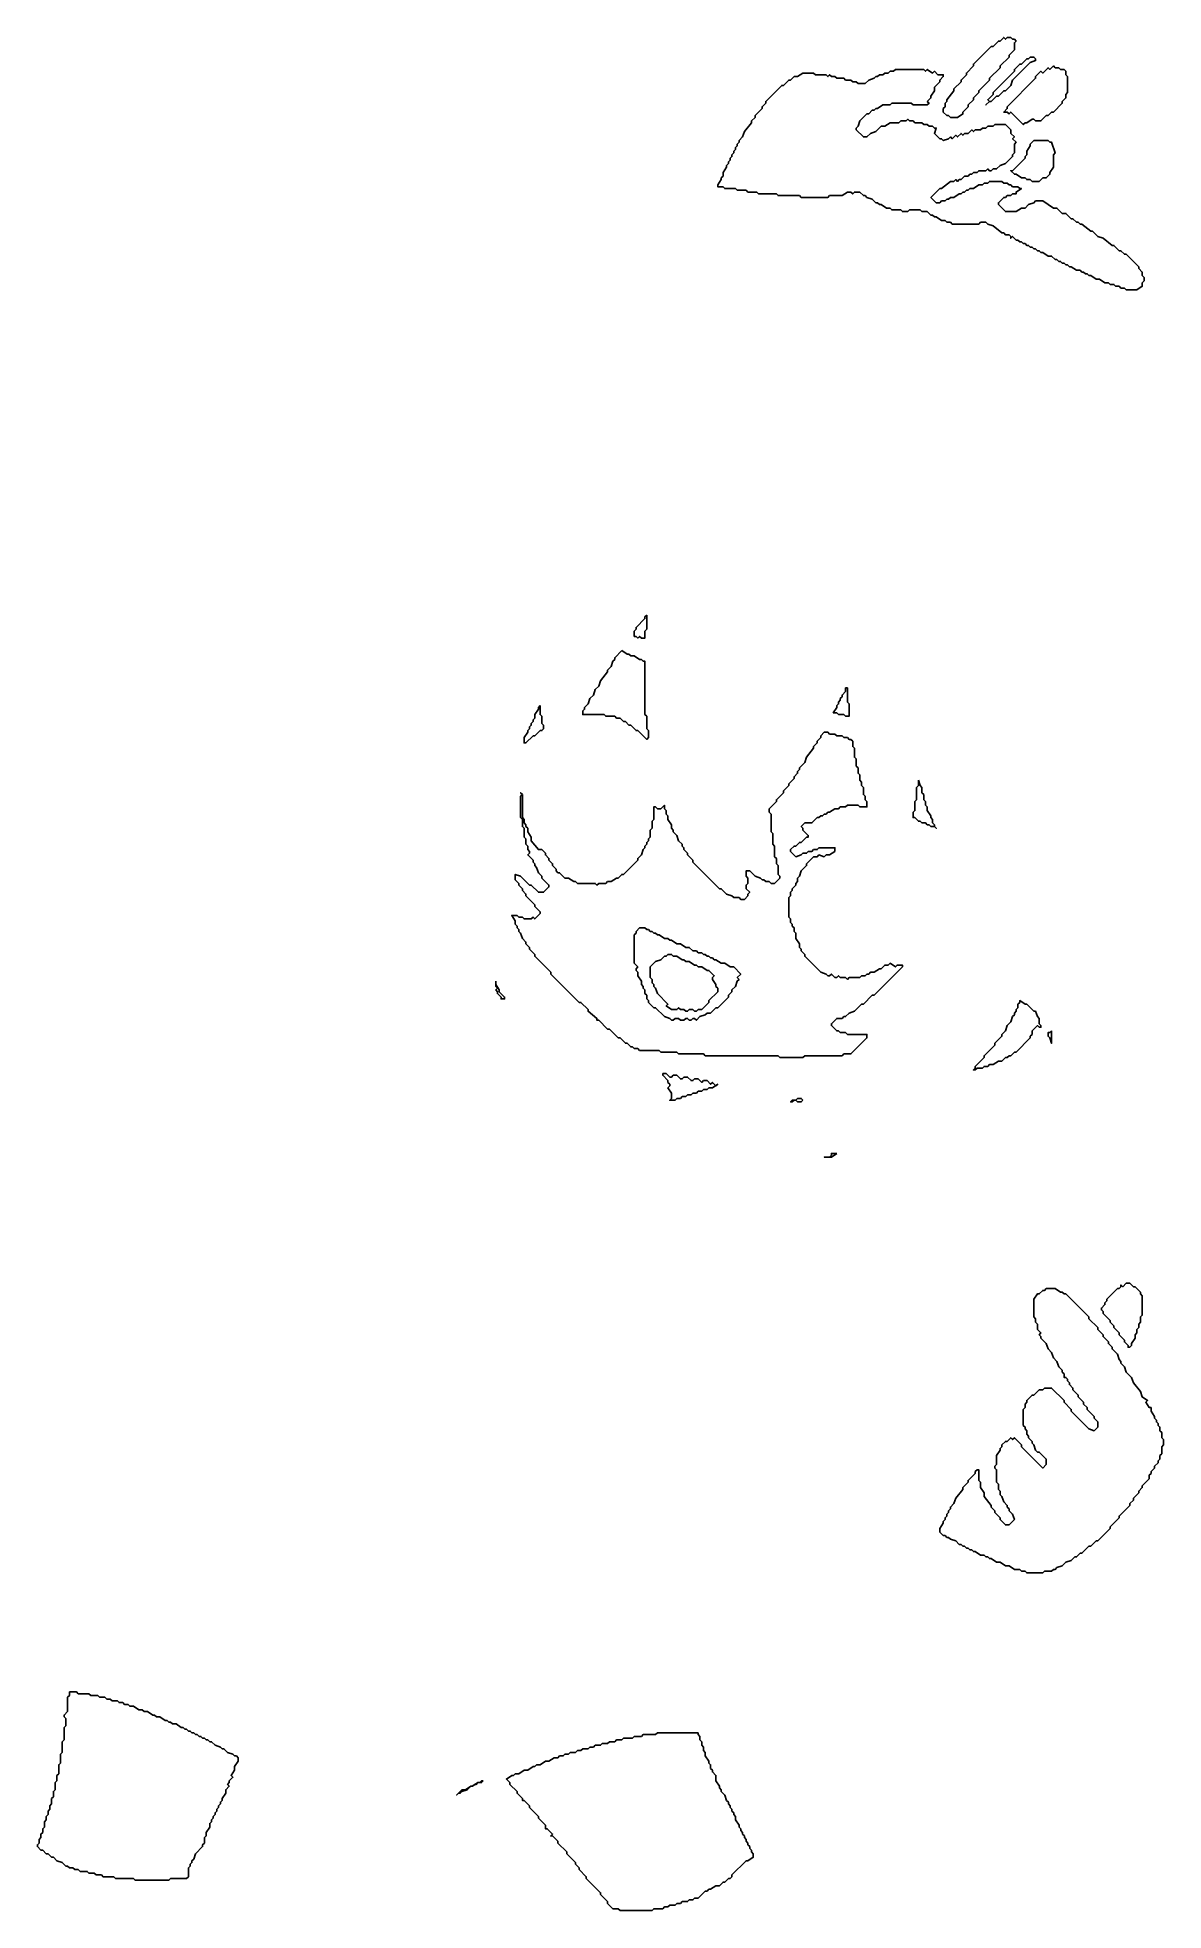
# Model space of a CAD drawing. Header units: millimetres. Extents: x 8.1 to 46.5, y 17.9 to 81.8.
import ezdxf

# ---------------------------------------------------------------- set-up
doc = ezdxf.new("R2010")
doc.units = ezdxf.units.MM
doc.layers.add('FILL_SKIN', color=7, linetype='Continuous')

msp = doc.modelspace()

# ---------------------------------------------------------------- linework, layer by layer
at = {"layer": 'FILL_SKIN'}
for points in [[(41.389, 81.697), (41.328, 81.697), (41.268, 81.758), (41.147, 81.758), (41.086, 81.697), (41.025, 81.758), (40.904, 81.636), (40.844, 81.636), (40.662, 81.455), (40.601, 81.455), (39.995, 80.848), (39.995, 80.788), (39.753, 80.545), (39.753, 80.485), (39.571, 80.303), (39.571, 80.242), (39.329, 80), (39.329, 79.939), (39.086, 79.636), (39.086, 79.576), (39.026, 79.515), (39.026, 79.394), (38.965, 79.333), (38.965, 79.212), (39.086, 79.091), (39.147, 79.091), (39.207, 79.03), (39.45, 79.03), (39.632, 79.152), (39.632, 79.212), (39.813, 79.394), (39.813, 79.455), (39.995, 79.636), (39.995, 79.697), (40.177, 79.879), (40.177, 79.939), (40.541, 80.303), (40.541, 80.364), (40.904, 80.727), (40.904, 80.788), (41.207, 81.091), (41.207, 81.152), (41.389, 81.333), (41.389, 81.576), (41.45, 81.636)], [(31.269, 76.727), (31.269, 76.667), (31.451, 76.667), (31.511, 76.606), (31.875, 76.606), (31.936, 76.545), (32.239, 76.545), (32.299, 76.485), (32.602, 76.485), (32.663, 76.424), (33.269, 76.424), (33.329, 76.364), (34.057, 76.364), (34.117, 76.303), (35.026, 76.303), (35.087, 76.364), (35.511, 76.364), (35.693, 76.485), (35.814, 76.485), (35.875, 76.424), (35.935, 76.485), (36.117, 76.485), (36.238, 76.364), (36.299, 76.364), (36.359, 76.303), (36.541, 76.242), (36.662, 76.121), (36.723, 76.121), (36.784, 76.061), (36.844, 76.061), (37.026, 75.939), (37.147, 75.939), (37.208, 75.879), (37.511, 75.879), (37.571, 75.818), (37.753, 75.818), (37.814, 75.879), (38.177, 75.879), (38.238, 75.818), (38.42, 75.818), (38.541, 75.697), (38.601, 75.697), (38.662, 75.636), (38.723, 75.636), (38.904, 75.515), (39.026, 75.515), (39.086, 75.455), (39.207, 75.455), (39.268, 75.394), (40.177, 75.394), (40.238, 75.455), (40.419, 75.455), (40.48, 75.394), (40.662, 75.333), (40.965, 75.091), (41.025, 75.091), (41.086, 75.03), (41.207, 75.03), (41.268, 74.97), (41.268, 74.909), (41.328, 74.97), (41.45, 74.848), (41.51, 74.848), (41.571, 74.788), (41.631, 74.788), (41.692, 74.727), (41.753, 74.727), (41.813, 74.667), (41.874, 74.667), (41.934, 74.606), (41.995, 74.606), (42.056, 74.545), (42.116, 74.545), (42.177, 74.485), (42.237, 74.485), (42.298, 74.424), (42.359, 74.424), (42.54, 74.303), (42.662, 74.303), (42.783, 74.182), (42.843, 74.182), (42.904, 74.121), (42.965, 74.121), (43.025, 74.061), (43.086, 74.061), (43.146, 74), (43.207, 74), (43.268, 73.939), (43.328, 73.939), (43.51, 73.818), (43.631, 73.818), (43.692, 73.758), (43.752, 73.758), (43.813, 73.697), (43.874, 73.697), (43.934, 73.636), (43.995, 73.636), (44.177, 73.515), (44.298, 73.515), (44.48, 73.394), (44.601, 73.394), (44.661, 73.333), (44.783, 73.333), (44.843, 73.273), (44.964, 73.273), (45.025, 73.212), (45.146, 73.212), (45.207, 73.152), (45.57, 73.152), (45.752, 73.273), (45.752, 73.394), (45.813, 73.455), (45.813, 73.576), (45.752, 73.636), (45.752, 73.758), (45.631, 73.879), (45.631, 73.939), (45.207, 74.364), (45.146, 74.364), (45.025, 74.485), (44.964, 74.485), (44.783, 74.667), (44.722, 74.667), (44.419, 74.909), (44.237, 74.97), (44.055, 75.152), (43.995, 75.152), (43.692, 75.394), (43.631, 75.394), (43.571, 75.455), (43.51, 75.455), (43.389, 75.576), (43.328, 75.576), (43.146, 75.758), (43.025, 75.758), (42.843, 75.939), (42.722, 75.939), (42.359, 76.182), (42.116, 76.182), (42.056, 76.121), (41.874, 76.061), (41.753, 75.939), (41.631, 75.939), (41.45, 75.818), (41.086, 75.818), (40.844, 76.061), (40.844, 76.121), (41.025, 76.303), (41.086, 76.303), (41.147, 76.364), (41.268, 76.364), (41.328, 76.424), (41.45, 76.424), (41.45, 76.485), (41.631, 76.606), (41.571, 76.606), (41.51, 76.667), (41.328, 76.667), (41.268, 76.727), (41.207, 76.727), (41.147, 76.788), (41.025, 76.788), (40.965, 76.848), (40.541, 76.848), (40.48, 76.788), (40.359, 76.788), (40.298, 76.727), (40.177, 76.727), (39.995, 76.606), (39.874, 76.606), (39.813, 76.545), (39.753, 76.545), (39.692, 76.485), (39.632, 76.485), (39.571, 76.424), (39.51, 76.424), (39.329, 76.303), (39.207, 76.303), (39.147, 76.242), (39.086, 76.242), (39.026, 76.182), (38.904, 76.182), (38.844, 76.121), (38.723, 76.121), (38.541, 76.303), (38.844, 76.606), (38.904, 76.606), (39.207, 76.848), (39.329, 76.848), (39.389, 76.909), (39.45, 76.848), (39.51, 76.909), (39.571, 76.909), (39.692, 77.03), (39.813, 77.03), (39.874, 77.091), (39.935, 77.091), (39.995, 77.152), (40.116, 77.152), (40.177, 77.212), (40.419, 77.212), (40.48, 77.273), (40.541, 77.212), (40.601, 77.212), (40.662, 77.273), (40.783, 77.273), (40.904, 77.394), (41.086, 77.455), (41.328, 77.697), (41.328, 77.758), (41.389, 77.818), (41.389, 78.121), (41.45, 78.182), (41.328, 78.303), (41.389, 78.364), (41.268, 78.485), (41.268, 78.606), (41.086, 78.788), (40.722, 78.788), (40.662, 78.727), (40.48, 78.727), (40.419, 78.667), (40.298, 78.667), (40.238, 78.606), (40.056, 78.606), (39.995, 78.545), (39.935, 78.606), (39.813, 78.485), (39.692, 78.485), (39.632, 78.424), (39.571, 78.485), (39.45, 78.364), (39.389, 78.424), (39.268, 78.303), (39.207, 78.364), (39.147, 78.303), (38.965, 78.242), (38.904, 78.303), (38.844, 78.303), (38.662, 78.485), (38.723, 78.667), (38.662, 78.667), (38.601, 78.727), (38.48, 78.727), (38.42, 78.788), (38.299, 78.788), (38.238, 78.848), (37.996, 78.848), (37.935, 78.909), (37.814, 78.909), (37.753, 78.97), (37.693, 78.909), (37.511, 78.909), (37.45, 78.848), (37.147, 78.848), (36.965, 78.727), (36.844, 78.727), (36.662, 78.545), (36.481, 78.485), (36.359, 78.364), (36.238, 78.364), (35.996, 78.606), (35.996, 78.667), (36.056, 78.727), (36.117, 78.909), (36.359, 79.152), (36.42, 79.152), (36.541, 79.273), (36.602, 79.273), (36.662, 79.333), (36.723, 79.333), (36.905, 79.455), (37.147, 79.455), (37.208, 79.515), (37.874, 79.515), (37.935, 79.455), (38.42, 79.455), (38.48, 79.515), (38.42, 79.576), (38.541, 79.697), (38.541, 79.758), (38.662, 79.939), (38.662, 80.061), (38.844, 80.242), (38.844, 80.303), (38.965, 80.424), (38.965, 80.485), (38.783, 80.485), (38.662, 80.606), (38.601, 80.545), (38.42, 80.667), (38.359, 80.606), (38.299, 80.667), (37.329, 80.667), (37.268, 80.606), (37.147, 80.606), (37.087, 80.545), (36.965, 80.545), (36.905, 80.485), (36.784, 80.485), (36.723, 80.424), (36.662, 80.424), (36.602, 80.364), (36.42, 80.303), (36.299, 80.182), (36.056, 80.182), (35.996, 80.242), (35.875, 80.242), (35.814, 80.303), (35.632, 80.303), (35.572, 80.364), (35.329, 80.364), (35.269, 80.424), (35.147, 80.424), (35.087, 80.485), (35.026, 80.424), (34.966, 80.485), (34.602, 80.485), (34.541, 80.545), (34.178, 80.545), (33.996, 80.424), (33.875, 80.424), (33.754, 80.303), (33.693, 80.303), (33.511, 80.121), (33.451, 80.121), (32.905, 79.576), (32.905, 79.515), (32.784, 79.394), (32.784, 79.333), (32.542, 79.091), (32.542, 79.03), (32.42, 78.909), (32.42, 78.848), (32.178, 78.545), (32.117, 78.364), (31.996, 78.242), (31.996, 78.182), (31.936, 78.121), (31.936, 78.061), (31.875, 78), (31.875, 77.939), (31.814, 77.879), (31.814, 77.818), (31.754, 77.758), (31.754, 77.697), (31.693, 77.636), (31.693, 77.576), (31.633, 77.515), (31.633, 77.455), (31.572, 77.394), (31.572, 77.333), (31.451, 77.152), (31.451, 77.03), (31.39, 76.97), (31.39, 76.909)], [(42.116, 81.03), (42.056, 81.091), (41.934, 81.091), (41.874, 81.03), (41.813, 81.03), (41.631, 80.848), (41.571, 80.848), (41.389, 80.667), (41.389, 80.606), (40.662, 79.879), (40.662, 79.818), (40.48, 79.636), (40.541, 79.576), (40.419, 79.455), (40.541, 79.576), (40.601, 79.576), (40.783, 79.758), (40.844, 79.758), (41.025, 79.939), (41.086, 79.939), (41.268, 80.121), (41.328, 80.303), (41.934, 80.909), (42.116, 80.97)], [(43.146, 80.606), (43.086, 80.667), (42.965, 80.667), (42.904, 80.727), (42.783, 80.727), (42.722, 80.788), (42.601, 80.667), (42.54, 80.727), (42.359, 80.545), (42.298, 80.606), (42.116, 80.424), (42.116, 80.364), (41.147, 79.394), (41.147, 79.333), (41.025, 79.212), (41.147, 79.212), (41.207, 79.152), (41.268, 79.212), (41.692, 78.788), (41.753, 78.848), (41.813, 78.848), (41.995, 78.97), (42.056, 78.97), (42.116, 78.909), (42.298, 78.909), (42.48, 79.091), (42.54, 79.091), (42.662, 79.212), (42.722, 79.212), (43.025, 79.515), (43.025, 79.576), (43.146, 79.697), (43.146, 79.818), (43.207, 79.879), (43.207, 80.424), (43.146, 80.485)], [(42.54, 78.242), (42.056, 78.242), (41.934, 78.121), (41.934, 78.061), (41.813, 77.879), (41.813, 77.758), (41.753, 77.697), (41.753, 77.636), (41.328, 77.212), (41.268, 77.212), (41.389, 77.091), (41.45, 77.091), (41.631, 76.97), (41.753, 76.97), (41.813, 76.909), (41.934, 76.909), (41.995, 76.848), (42.237, 76.848), (42.359, 76.97), (42.48, 76.97), (42.601, 77.091), (42.601, 77.152), (42.722, 77.333), (42.722, 77.758), (42.783, 77.818), (42.662, 78.182), (42.601, 78.182)], [(28.845, 62.061), (28.785, 62), (28.785, 61.939), (28.482, 61.636), (28.482, 61.576), (28.421, 61.515), (28.421, 61.333), (28.482, 61.333), (28.542, 61.273), (28.603, 61.333), (28.663, 61.273), (28.785, 61.273), (28.785, 61.515), (28.845, 61.576)], [(27.997, 60.848), (27.754, 60.606), (27.754, 60.545), (27.694, 60.485), (27.633, 60.303), (27.512, 60.182), (27.512, 60.121), (27.27, 59.818), (27.209, 59.636), (27.088, 59.515), (27.027, 59.333), (26.906, 59.212), (26.845, 59.03), (26.724, 58.909), (26.724, 58.848), (26.664, 58.788), (26.664, 58.667), (27.391, 58.667), (27.451, 58.606), (27.754, 58.606), (27.815, 58.545), (27.936, 58.545), (28.057, 58.424), (28.118, 58.424), (28.239, 58.303), (28.3, 58.303), (28.482, 58.121), (28.542, 58.121), (28.845, 57.818), (28.906, 57.879), (28.906, 58.121), (28.845, 58.182), (28.845, 58.606), (28.785, 58.667), (28.785, 60.485), (28.724, 60.485), (28.663, 60.545), (28.603, 60.545), (28.421, 60.667), (28.3, 60.667), (28.239, 60.727), (28.179, 60.727)], [(35.632, 59.576), (35.632, 59.455), (35.511, 59.333), (35.511, 59.273), (35.45, 59.212), (35.45, 59.152), (35.39, 59.091), (35.39, 59.03), (35.329, 58.97), (35.329, 58.909), (35.208, 58.727), (35.329, 58.727), (35.39, 58.667), (35.572, 58.667), (35.632, 58.606), (35.753, 58.606), (35.753, 59.03), (35.693, 59.091), (35.693, 59.576)], [(25.209, 58.97), (25.149, 58.909), (25.149, 58.848), (25.027, 58.667), (25.027, 58.545), (24.967, 58.485), (24.967, 58.424), (24.906, 58.364), (24.906, 58.303), (24.846, 58.242), (24.846, 58.182), (24.785, 58.121), (24.785, 58.061), (24.664, 57.879), (24.664, 57.697), (24.724, 57.697), (24.967, 57.939), (25.027, 57.939), (25.209, 58.121), (25.27, 58.121), (25.33, 58.182), (25.33, 58.303), (25.27, 58.364), (25.27, 58.606), (25.209, 58.667)], [(35.814, 57.818), (35.753, 57.818), (35.693, 57.879), (35.572, 57.879), (35.511, 57.939), (35.329, 57.939), (35.269, 58), (35.087, 58), (35.026, 58.061), (34.905, 58.061), (34.784, 57.939), (34.784, 57.879), (34.663, 57.758), (34.663, 57.697), (34.541, 57.576), (34.541, 57.515), (34.299, 57.212), (34.238, 57.03), (34.057, 56.848), (34.057, 56.788), (33.996, 56.727), (33.996, 56.667), (33.875, 56.545), (33.875, 56.485), (33.693, 56.303), (33.693, 56.242), (33.511, 56.061), (33.511, 56), (33.269, 55.758), (33.269, 55.697), (33.026, 55.455), (33.026, 55.333), (33.087, 55.273), (33.087, 54.667), (33.148, 54.606), (33.148, 54.242), (33.208, 54.182), (33.208, 53.818), (33.269, 53.758), (33.269, 53.576), (33.329, 53.515), (33.329, 53.212), (33.39, 53.152), (33.39, 53.091), (33.208, 52.909), (33.087, 52.909), (33.026, 52.97), (32.905, 52.97), (32.845, 53.03), (32.784, 53.03), (32.723, 53.091), (32.542, 53.152), (32.36, 53.333), (32.239, 53.333), (32.239, 53.152), (32.299, 53.091), (32.299, 52.909), (32.239, 52.848), (32.239, 52.727), (32.36, 52.606), (32.299, 52.545), (32.299, 52.485), (32.178, 52.364), (32.057, 52.364), (31.996, 52.424), (31.814, 52.424), (31.754, 52.485), (31.572, 52.545), (31.39, 52.727), (31.33, 52.727), (30.421, 53.636), (30.421, 53.697), (30.239, 53.879), (30.239, 53.939), (30.118, 54.061), (30.118, 54.121), (30.057, 54.182), (30.057, 54.242), (29.936, 54.364), (29.875, 54.545), (29.754, 54.667), (29.754, 54.727), (29.694, 54.788), (29.694, 54.909), (29.572, 55.091), (29.572, 55.212), (29.512, 55.273), (29.512, 55.394), (29.451, 55.455), (29.451, 55.576), (29.33, 55.455), (29.209, 55.455), (29.148, 55.515), (29.088, 55.515), (29.088, 55.091), (29.027, 55.03), (29.027, 54.788), (28.966, 54.727), (28.966, 54.485), (28.906, 54.424), (28.906, 54.364), (28.845, 54.303), (28.845, 54.242), (28.785, 54.182), (28.785, 54.121), (28.724, 54.061), (28.663, 53.879), (28.542, 53.758), (28.542, 53.697), (28.057, 53.212), (27.997, 53.212), (27.876, 53.091), (27.815, 53.091), (27.633, 52.97), (27.512, 52.97), (27.451, 52.909), (27.209, 52.909), (27.148, 52.848), (27.088, 52.909), (26.482, 52.909), (26.421, 52.97), (26.361, 52.97), (26.179, 53.091), (26.058, 53.091), (25.876, 53.273), (25.815, 53.273), (25.755, 53.333), (25.755, 53.394), (25.633, 53.515), (25.633, 53.576), (25.512, 53.697), (25.512, 53.758), (25.391, 53.879), (25.391, 53.939), (25.27, 54.061), (25.149, 54.061), (24.906, 54.364), (24.906, 54.485), (24.785, 54.667), (24.785, 54.788), (24.724, 54.848), (24.724, 54.909), (24.664, 54.97), (24.664, 55.091), (24.603, 55.152), (24.603, 55.939), (24.543, 56), (24.603, 55.939), (24.543, 55.879), (24.543, 55.152), (24.603, 55.091), (24.603, 54.848), (24.664, 54.788), (24.664, 54.485), (24.724, 54.424), (24.724, 54.242), (24.785, 54.182), (24.785, 54.061), (24.846, 54), (24.846, 53.939), (24.785, 53.879), (24.967, 53.697), (24.967, 53.636), (25.027, 53.576), (25.027, 53.515), (25.088, 53.455), (25.149, 53.273), (25.27, 53.152), (25.27, 53.091), (25.512, 52.848), (25.512, 52.788), (25.33, 52.606), (25.149, 52.606), (24.906, 52.848), (24.846, 52.848), (24.543, 53.152), (24.361, 53.212), (24.361, 53.03), (24.482, 52.909), (24.482, 52.848), (24.603, 52.727), (24.603, 52.667), (24.724, 52.545), (24.724, 52.485), (25.027, 52.182), (25.027, 52.121), (25.209, 51.939), (25.209, 51.879), (25.027, 51.697), (24.967, 51.758), (24.906, 51.697), (24.664, 51.697), (24.603, 51.758), (24.482, 51.758), (24.421, 51.818), (24.24, 51.818), (24.361, 51.636), (24.361, 51.515), (24.421, 51.455), (24.421, 51.394), (24.482, 51.333), (24.482, 51.273), (24.543, 51.212), (24.603, 51.03), (24.724, 50.909), (24.724, 50.848), (24.846, 50.727), (24.846, 50.667), (25.027, 50.485), (25.027, 50.424), (25.573, 49.879), (25.573, 49.818), (26.542, 48.848), (26.603, 48.848), (26.845, 48.606), (26.845, 48.545), (27.148, 48.303), (27.148, 48.242), (27.209, 48.242), (27.512, 47.939), (27.573, 47.939), (27.876, 47.636), (27.936, 47.636), (28.118, 47.455), (28.179, 47.455), (28.3, 47.333), (28.36, 47.333), (28.421, 47.273), (28.542, 47.273), (28.603, 47.212), (29.269, 47.212), (29.33, 47.152), (29.875, 47.152), (29.936, 47.091), (30.784, 47.091), (30.845, 47.03), (33.329, 47.03), (33.39, 46.97), (34.178, 46.97), (34.238, 47.03), (35.511, 47.03), (35.572, 47.091), (35.814, 47.091), (36.359, 47.636), (36.359, 47.758), (35.693, 47.758), (35.632, 47.818), (35.45, 47.818), (35.39, 47.879), (35.329, 47.879), (35.147, 48.061), (35.147, 48.121), (35.329, 48.303), (35.511, 48.303), (35.572, 48.364), (35.632, 48.364), (35.753, 48.485), (35.935, 48.545), (36.178, 48.788), (36.238, 48.788), (36.541, 49.091), (36.602, 49.091), (37.571, 50.061), (37.571, 50.121), (37.39, 50.121), (37.329, 50.061), (37.147, 50.182), (37.087, 50.121), (36.965, 50.121), (36.844, 50), (36.784, 50), (36.602, 49.879), (36.481, 49.879), (36.42, 49.818), (36.359, 49.818), (36.299, 49.758), (36.178, 49.758), (36.117, 49.697), (35.753, 49.697), (35.693, 49.636), (35.632, 49.697), (35.45, 49.697), (35.39, 49.758), (35.329, 49.697), (35.269, 49.697), (35.147, 49.818), (35.087, 49.758), (35.026, 49.758), (34.966, 49.818), (34.784, 49.879), (34.238, 50.424), (34.238, 50.485), (34.117, 50.606), (34.117, 50.667), (34.057, 50.727), (34.057, 50.848), (33.935, 51.03), (33.935, 51.212), (33.875, 51.273), (33.875, 51.394), (33.814, 51.455), (33.814, 51.515), (33.754, 51.576), (33.754, 51.697), (33.693, 51.758), (33.693, 52.424), (33.754, 52.485), (33.754, 52.606), (33.814, 52.667), (33.814, 52.727), (33.935, 52.848), (33.935, 52.909), (33.996, 52.97), (33.996, 53.091), (34.057, 53.152), (34.117, 53.333), (34.299, 53.515), (34.299, 53.576), (34.541, 53.818), (34.663, 53.818), (34.723, 53.879), (34.905, 53.818), (34.966, 53.879), (35.087, 53.879), (35.269, 54), (35.269, 54.121), (34.723, 54.121), (34.663, 54.061), (34.541, 54.061), (34.481, 54), (34.36, 54), (34.299, 53.939), (34.178, 53.939), (34.117, 53.879), (33.935, 53.818), (33.754, 54), (33.754, 54.061), (33.875, 54.182), (33.935, 54.182), (34.057, 54.303), (34.117, 54.303), (34.299, 54.485), (34.36, 54.485), (34.36, 54.545), (34.178, 54.727), (34.178, 54.788), (34.117, 54.848), (34.238, 54.97), (34.481, 54.97), (34.663, 55.152), (34.723, 55.152), (34.784, 55.212), (34.844, 55.212), (34.905, 55.273), (34.966, 55.273), (35.026, 55.333), (35.087, 55.333), (35.269, 55.455), (35.39, 55.455), (35.45, 55.515), (35.632, 55.515), (35.693, 55.576), (36.056, 55.576), (36.117, 55.515), (36.359, 55.515), (36.359, 55.697), (36.299, 55.758), (36.299, 55.879), (36.238, 55.939), (36.238, 56.182), (36.178, 56.242), (36.178, 56.364), (36.117, 56.424), (36.117, 56.606), (36.056, 56.667), (36.056, 56.848), (35.996, 56.909), (35.996, 57.152), (35.935, 57.212), (35.935, 57.515), (35.875, 57.576), (35.875, 57.758)], [(38.117, 56.424), (38.117, 56.242), (38.056, 56.182), (38.056, 55.758), (37.996, 55.697), (37.996, 55.394), (37.935, 55.333), (37.935, 55.152), (37.996, 55.152), (38.117, 55.03), (38.177, 55.03), (38.238, 54.97), (38.359, 54.97), (38.42, 54.909), (38.48, 54.909), (38.541, 54.848), (38.662, 54.848), (38.723, 54.788), (38.662, 54.848), (38.662, 54.909), (38.601, 54.97), (38.601, 55.091), (38.541, 55.152), (38.541, 55.212), (38.42, 55.394), (38.42, 55.515), (38.359, 55.576), (38.359, 55.697), (38.299, 55.758), (38.299, 55.939), (38.238, 56), (38.238, 56.182), (38.177, 56.242)], [(28.482, 51.273), (28.603, 51.394), (28.785, 51.394), (28.845, 51.333), (28.906, 51.333), (28.966, 51.273), (29.027, 51.273), (29.088, 51.212), (29.148, 51.212), (29.209, 51.152), (29.269, 51.152), (29.451, 51.03), (29.572, 51.03), (29.633, 50.97), (29.694, 50.97), (29.875, 50.848), (29.997, 50.848), (30.178, 50.727), (30.3, 50.727), (30.421, 50.606), (30.542, 50.606), (30.603, 50.545), (30.724, 50.545), (30.784, 50.485), (30.845, 50.485), (30.906, 50.424), (30.966, 50.424), (31.027, 50.364), (31.087, 50.364), (31.148, 50.303), (31.209, 50.303), (31.39, 50.182), (31.511, 50.182), (31.693, 50.061), (31.814, 50.061), (32.057, 49.818), (31.936, 49.697), (31.996, 49.636), (31.936, 49.576), (31.875, 49.394), (31.754, 49.273), (31.754, 49.212), (31.633, 49.091), (31.633, 49.03), (31.269, 48.667), (31.209, 48.667), (31.027, 48.485), (30.906, 48.485), (30.845, 48.424), (30.663, 48.364), (30.542, 48.242), (30.481, 48.303), (30.421, 48.303), (30.36, 48.242), (30.3, 48.242), (30.239, 48.303), (30.178, 48.303), (30.118, 48.242), (29.997, 48.242), (29.936, 48.303), (29.815, 48.303), (29.754, 48.242), (29.694, 48.242), (29.633, 48.303), (29.451, 48.364), (29.148, 48.667), (29.088, 48.667), (28.906, 48.848), (28.906, 48.909), (28.845, 48.97), (28.845, 49.091), (28.785, 49.152), (28.785, 49.273), (28.724, 49.333), (28.724, 49.394), (28.663, 49.455), (28.663, 49.576), (28.542, 49.758), (28.542, 49.879), (28.482, 49.939), (28.482, 50), (28.542, 50.061), (28.421, 50.182), (28.421, 51.152), (28.482, 51.212)], [(28.966, 50.061), (28.966, 49.697), (29.027, 49.636), (29.027, 49.515), (29.088, 49.455), (29.088, 49.394), (29.148, 49.333), (29.209, 49.152), (29.572, 48.788), (29.512, 48.727), (29.694, 48.606), (29.875, 48.606), (29.936, 48.667), (29.997, 48.606), (30.118, 48.606), (30.178, 48.545), (30.239, 48.545), (30.3, 48.606), (30.421, 48.606), (30.481, 48.545), (30.542, 48.545), (30.603, 48.606), (30.724, 48.606), (30.966, 48.848), (30.966, 48.909), (31.269, 49.212), (31.269, 49.333), (31.209, 49.394), (31.209, 49.455), (31.087, 49.636), (31.087, 49.697), (31.148, 49.758), (30.966, 49.939), (30.906, 49.939), (30.724, 50.061), (30.603, 50.061), (30.542, 50.121), (30.481, 50.121), (30.3, 50.242), (30.178, 50.242), (30.118, 50.303), (30.057, 50.303), (29.875, 50.424), (29.754, 50.424), (29.694, 50.485), (29.572, 50.485), (29.512, 50.424), (29.451, 50.424), (29.33, 50.303), (29.148, 50.242)], [(23.694, 49.576), (23.694, 49.394), (23.755, 49.333), (23.694, 49.273), (23.755, 49.212), (23.755, 49.152), (23.876, 49.03), (23.876, 48.97), (23.997, 48.97), (23.997, 49.03), (23.816, 49.212), (23.816, 49.273), (23.694, 49.455)], [(42.116, 48.545), (42.056, 48.545), (41.813, 48.788), (41.753, 48.788), (41.571, 48.909), (41.571, 48.848), (41.51, 48.788), (41.51, 48.667), (41.45, 48.606), (41.45, 48.545), (41.389, 48.485), (41.389, 48.424), (41.328, 48.364), (41.268, 48.182), (41.147, 48.061), (41.086, 47.879), (40.965, 47.758), (40.965, 47.697), (40.722, 47.455), (40.722, 47.394), (40.359, 47.03), (40.359, 46.97), (40.056, 46.667), (40.056, 46.606), (39.995, 46.545), (40.056, 46.545), (40.116, 46.606), (40.298, 46.606), (40.359, 46.667), (40.48, 46.667), (40.541, 46.727), (40.662, 46.727), (40.844, 46.848), (40.965, 46.848), (41.086, 46.97), (41.147, 46.97), (41.207, 47.03), (41.268, 47.03), (41.389, 47.152), (41.45, 47.152), (41.934, 47.636), (41.934, 47.697), (41.995, 47.758), (41.995, 47.879), (42.177, 48.061), (42.237, 48), (42.298, 48), (42.298, 48.061), (42.237, 48.121), (42.237, 48.303), (42.177, 48.364)], [(42.662, 47.879), (42.601, 47.818), (42.54, 47.818), (42.54, 47.697), (42.601, 47.636), (42.662, 47.455)], [(29.391, 46.424), (29.391, 46.364), (29.572, 46.182), (29.572, 46.121), (29.633, 46.061), (29.633, 46), (29.572, 45.939), (29.694, 45.758), (29.694, 45.576), (29.633, 45.515), (29.815, 45.515), (29.875, 45.576), (29.997, 45.576), (30.057, 45.636), (30.178, 45.636), (30.239, 45.697), (30.36, 45.697), (30.421, 45.758), (30.542, 45.758), (30.603, 45.818), (30.724, 45.818), (30.784, 45.879), (30.906, 45.879), (30.966, 45.939), (31.087, 45.939), (31.269, 46.061), (31.209, 46), (31.087, 46.121), (31.027, 46.061), (30.906, 46.182), (30.784, 46.182), (30.724, 46.121), (30.603, 46.242), (30.481, 46.242), (30.421, 46.182), (30.36, 46.182), (30.239, 46.303), (30.118, 46.303), (30.057, 46.242), (29.997, 46.242), (29.875, 46.364), (29.754, 46.364), (29.694, 46.303), (29.633, 46.303), (29.512, 46.424)], [(34.178, 45.515), (34.117, 45.576), (33.996, 45.576), (33.935, 45.515), (33.814, 45.515), (33.754, 45.455), (33.814, 45.455), (33.875, 45.515), (33.935, 45.515), (33.996, 45.455), (34.117, 45.455)], [(35.329, 43.697), (35.147, 43.697), (35.147, 43.636), (35.087, 43.576), (34.905, 43.576), (35.147, 43.576)], [(42.783, 39.091), (42.48, 39.091), (42.419, 39.03), (42.359, 39.03), (42.237, 38.909), (42.177, 38.909), (42.056, 38.727), (42.056, 38.121), (42.116, 38.061), (42.116, 37.939), (42.177, 37.879), (42.177, 37.697), (42.298, 37.576), (42.237, 37.515), (42.298, 37.455), (42.298, 37.394), (42.48, 37.212), (42.54, 37.03), (42.662, 36.909), (42.722, 36.727), (42.843, 36.606), (42.904, 36.424), (43.025, 36.303), (43.025, 36.242), (43.086, 36.182), (43.086, 36.061), (43.146, 36.061), (43.207, 36), (43.207, 35.939), (43.268, 35.879), (43.268, 35.818), (43.389, 35.697), (43.389, 35.636), (43.571, 35.455), (43.571, 35.394), (43.752, 35.212), (43.752, 35.152), (43.874, 35.03), (43.874, 34.97), (44.116, 34.727), (44.116, 34.667), (44.237, 34.545), (44.237, 34.364), (44.116, 34.242), (43.934, 34.303), (43.328, 34.909), (43.328, 34.97), (43.086, 35.212), (43.086, 35.273), (42.662, 35.697), (42.419, 35.697), (42.359, 35.636), (42.237, 35.636), (42.056, 35.455), (41.995, 35.455), (41.813, 35.273), (41.813, 35.212), (41.753, 35.152), (41.753, 35.03), (41.692, 34.97), (41.692, 34.424), (41.753, 34.364), (41.753, 34.303), (41.813, 34.242), (41.813, 34.121), (41.874, 34.061), (41.874, 34), (41.995, 33.879), (41.995, 33.818), (42.056, 33.758), (42.116, 33.576), (42.177, 33.515), (42.237, 33.515), (42.48, 33.273), (42.48, 33.091), (42.359, 32.97), (41.631, 33.697), (41.631, 33.758), (41.389, 34), (41.328, 33.939), (41.268, 34), (41.147, 33.879), (41.086, 33.879), (40.965, 33.758), (40.965, 33.697), (40.904, 33.636), (40.904, 33.576), (40.783, 33.394), (40.783, 33.091), (40.722, 33.03), (40.722, 32.97), (40.783, 32.909), (40.783, 32.485), (40.844, 32.424), (40.844, 32.242), (40.904, 32.182), (40.904, 32.061), (40.965, 32), (41.025, 31.818), (41.147, 31.697), (41.147, 31.636), (41.207, 31.576), (41.207, 31.515), (41.328, 31.394), (41.389, 31.212), (41.207, 31.03), (41.086, 31.03), (40.904, 31.212), (40.904, 31.273), (40.722, 31.455), (40.722, 31.515), (40.601, 31.636), (40.601, 31.697), (40.359, 32), (40.359, 32.121), (40.238, 32.303), (40.238, 32.485), (40.177, 32.545), (40.177, 32.909), (40.116, 32.909), (40.056, 32.848), (40.056, 32.788), (39.813, 32.545), (39.813, 32.485), (39.632, 32.303), (39.632, 32.242), (39.389, 31.939), (39.329, 31.758), (39.207, 31.636), (39.207, 31.576), (39.147, 31.515), (39.147, 31.455), (39.086, 31.394), (39.086, 31.333), (39.026, 31.273), (39.026, 31.212), (38.965, 31.152), (38.965, 31.091), (38.844, 30.909), (38.844, 30.788), (38.965, 30.667), (39.026, 30.667), (39.086, 30.606), (39.147, 30.606), (39.207, 30.545), (39.389, 30.485), (39.51, 30.364), (39.571, 30.364), (39.632, 30.303), (39.692, 30.303), (39.753, 30.242), (39.813, 30.242), (39.874, 30.182), (39.935, 30.182), (39.995, 30.121), (40.056, 30.121), (40.238, 30), (40.359, 30), (40.419, 29.939), (40.48, 29.939), (40.541, 29.879), (40.601, 29.879), (40.783, 29.758), (40.904, 29.758), (41.086, 29.636), (41.207, 29.636), (41.389, 29.515), (41.571, 29.515), (41.631, 29.455), (41.753, 29.455), (41.813, 29.394), (42.359, 29.394), (42.419, 29.455), (42.662, 29.455), (42.722, 29.515), (42.783, 29.515), (42.843, 29.576), (43.025, 29.636), (43.146, 29.758), (43.328, 29.818), (43.449, 29.939), (43.51, 29.939), (43.631, 30.061), (43.692, 30.061), (43.934, 30.303), (43.995, 30.303), (44.177, 30.485), (44.237, 30.485), (44.661, 30.909), (44.661, 30.97), (44.964, 31.273), (44.964, 31.333), (45.328, 31.697), (45.328, 31.758), (45.449, 31.879), (45.449, 31.939), (45.631, 32.121), (45.631, 32.182), (45.752, 32.303), (45.752, 32.364), (45.994, 32.606), (45.994, 32.727), (46.055, 32.788), (46.055, 32.848), (46.176, 32.97), (46.176, 33.03), (46.297, 33.152), (46.297, 33.212), (46.358, 33.273), (46.358, 33.394), (46.419, 33.455), (46.419, 33.697), (46.479, 33.758), (46.479, 33.939), (46.419, 34), (46.419, 34.182), (46.358, 34.242), (46.358, 34.364), (46.297, 34.424), (46.297, 34.485), (46.237, 34.545), (46.237, 34.606), (46.176, 34.667), (46.176, 34.727), (46.055, 34.909), (46.055, 35.03), (45.994, 35.03), (45.873, 35.212), (45.934, 35.273), (45.752, 35.394), (45.691, 35.576), (45.449, 35.879), (45.389, 36.061), (45.207, 36.242), (45.146, 36.424), (45.025, 36.545), (45.025, 36.606), (44.964, 36.667), (44.904, 36.848), (44.722, 37.03), (44.722, 37.091), (44.601, 37.212), (44.601, 37.273), (44.419, 37.455), (44.419, 37.515), (44.237, 37.697), (44.237, 37.758), (43.934, 38.061), (43.934, 38.121), (43.146, 38.909), (43.086, 38.909), (43.025, 38.97), (42.965, 38.97)], [(45.207, 39.273), (45.086, 39.152), (45.025, 39.212), (45.025, 39.152), (44.964, 39.091), (44.904, 39.091), (44.54, 38.727), (44.54, 38.667), (44.48, 38.606), (44.48, 38.545), (44.358, 38.424), (44.358, 38.364), (44.419, 38.303), (44.419, 38.242), (44.661, 38), (44.661, 37.939), (44.783, 37.818), (44.783, 37.758), (44.964, 37.576), (44.964, 37.515), (45.146, 37.333), (45.146, 37.273), (45.267, 37.152), (45.267, 37.091), (45.328, 37.091), (45.389, 37.152), (45.389, 37.212), (45.51, 37.394), (45.51, 37.515), (45.57, 37.576), (45.57, 37.697), (45.631, 37.758), (45.631, 37.879), (45.691, 37.939), (45.691, 38.121), (45.752, 38.182), (45.752, 38.848), (45.691, 38.909), (45.691, 38.97), (45.51, 39.152), (45.449, 39.152), (45.328, 39.273)], [(9.151, 25.333), (9.151, 25.212), (9.09, 25.152), (9.09, 24.667), (8.969, 24.545), (8.969, 24.485), (9.03, 24.424), (9.03, 24.182), (8.969, 24.121), (8.969, 23.697), (8.908, 23.636), (8.908, 23.273), (8.848, 23.212), (8.848, 22.909), (8.787, 22.848), (8.787, 22.545), (8.727, 22.485), (8.727, 22.303), (8.666, 22.242), (8.666, 22), (8.605, 21.939), (8.605, 21.758), (8.545, 21.697), (8.545, 21.515), (8.484, 21.455), (8.484, 21.333), (8.424, 21.273), (8.424, 21.152), (8.363, 21.091), (8.363, 20.97), (8.302, 20.909), (8.302, 20.727), (8.242, 20.667), (8.242, 20.545), (8.181, 20.485), (8.181, 20.364), (8.121, 20.303), (8.121, 20.182), (8.06, 20.121), (8.06, 20.061), (8.181, 19.939), (8.242, 19.939), (8.363, 19.818), (8.424, 19.818), (8.545, 19.697), (8.605, 19.697), (8.727, 19.576), (8.908, 19.515), (9.03, 19.394), (9.09, 19.394), (9.151, 19.333), (9.272, 19.333), (9.333, 19.273), (9.454, 19.273), (9.514, 19.212), (9.757, 19.212), (9.817, 19.152), (9.999, 19.152), (10.06, 19.091), (10.241, 19.091), (10.302, 19.03), (10.666, 19.03), (10.726, 18.97), (11.332, 18.97), (11.393, 18.909), (12.544, 18.909), (12.605, 18.97), (13.15, 18.97), (13.211, 19.03), (13.211, 19.333), (13.271, 19.394), (13.271, 19.455), (13.332, 19.515), (13.332, 19.576), (13.393, 19.636), (13.453, 19.818), (13.696, 20.061), (13.696, 20.121), (13.756, 20.182), (13.756, 20.364), (13.817, 20.424), (13.817, 20.545), (13.938, 20.727), (13.938, 20.848), (13.999, 20.909), (13.999, 20.97), (14.059, 21.03), (14.059, 21.091), (14.12, 21.152), (14.12, 21.212), (14.18, 21.273), (14.18, 21.333), (14.241, 21.394), (14.241, 21.455), (14.302, 21.515), (14.302, 21.576), (14.362, 21.636), (14.362, 21.697), (14.483, 21.879), (14.483, 22), (14.605, 22.121), (14.544, 22.182), (14.605, 22.242), (14.605, 22.303), (14.726, 22.424), (14.665, 22.485), (14.786, 22.667), (14.786, 22.788), (14.908, 22.97), (14.908, 23.091), (14.847, 23.152), (14.786, 23.152), (14.726, 23.212), (14.544, 23.273), (14.423, 23.394), (14.362, 23.394), (14.302, 23.455), (14.12, 23.515), (13.999, 23.636), (13.938, 23.636), (13.877, 23.697), (13.817, 23.697), (13.756, 23.758), (13.696, 23.758), (13.635, 23.818), (13.574, 23.818), (13.514, 23.879), (13.453, 23.879), (13.393, 23.939), (13.332, 23.939), (13.271, 24), (13.211, 24), (13.15, 24.061), (13.09, 24.061), (13.029, 24.121), (12.968, 24.121), (12.787, 24.242), (12.665, 24.242), (12.605, 24.303), (12.544, 24.303), (12.484, 24.364), (12.423, 24.364), (12.241, 24.485), (12.12, 24.485), (12.059, 24.545), (11.999, 24.545), (11.817, 24.667), (11.696, 24.667), (11.635, 24.727), (11.514, 24.727), (11.332, 24.848), (11.211, 24.848), (11.15, 24.909), (11.029, 24.909), (10.969, 24.97), (10.847, 24.97), (10.787, 25.03), (10.605, 25.03), (10.544, 25.091), (10.423, 25.091), (10.363, 25.152), (10.181, 25.152), (10.12, 25.212), (9.878, 25.212), (9.817, 25.273), (9.454, 25.273), (9.393, 25.333)], [(30.603, 23.939), (29.209, 23.939), (29.148, 23.879), (28.724, 23.879), (28.663, 23.818), (28.421, 23.818), (28.36, 23.758), (28.057, 23.758), (27.997, 23.697), (27.815, 23.697), (27.754, 23.636), (27.573, 23.636), (27.512, 23.576), (27.33, 23.576), (27.27, 23.515), (27.088, 23.515), (27.027, 23.455), (26.906, 23.455), (26.845, 23.394), (26.664, 23.394), (26.603, 23.333), (26.482, 23.333), (26.421, 23.273), (26.239, 23.273), (26.179, 23.212), (26.058, 23.212), (25.997, 23.152), (25.876, 23.152), (25.815, 23.091), (25.694, 23.091), (25.512, 22.97), (25.391, 22.97), (25.209, 22.848), (25.088, 22.848), (25.027, 22.788), (24.967, 22.788), (24.785, 22.667), (24.664, 22.667), (24.482, 22.545), (24.361, 22.545), (24.3, 22.485), (24.24, 22.485), (24.058, 22.364), (24.179, 22.242), (24.179, 22.182), (24.421, 21.939), (24.421, 21.879), (24.603, 21.697), (24.603, 21.636), (24.664, 21.636), (24.846, 21.455), (24.846, 21.394), (25.149, 21.091), (25.149, 21.03), (25.391, 20.788), (25.391, 20.667), (25.452, 20.667), (25.633, 20.485), (25.573, 20.424), (25.633, 20.424), (25.815, 20.242), (25.815, 20.182), (26.118, 19.879), (26.118, 19.818), (26.421, 19.515), (26.421, 19.455), (26.542, 19.333), (26.542, 19.273), (26.785, 19.03), (26.785, 18.97), (27.27, 18.485), (27.27, 18.424), (27.512, 18.182), (27.512, 18.121), (27.694, 17.939), (27.876, 17.939), (27.936, 17.879), (29.027, 17.879), (29.088, 17.939), (29.391, 17.939), (29.451, 18), (29.572, 18), (29.633, 18.061), (29.815, 18.061), (29.875, 18.121), (29.997, 18.121), (30.057, 18.182), (30.239, 18.182), (30.3, 18.242), (30.421, 18.242), (30.481, 18.303), (30.603, 18.303), (30.845, 18.545), (30.906, 18.545), (30.966, 18.606), (31.027, 18.606), (31.209, 18.727), (31.33, 18.727), (31.451, 18.848), (31.511, 18.848), (31.633, 18.97), (31.693, 18.97), (31.754, 19.03), (31.754, 19.091), (32.239, 19.576), (32.299, 19.576), (32.481, 19.697), (32.481, 19.818), (32.42, 19.879), (32.42, 19.939), (32.36, 20), (32.36, 20.061), (32.299, 20.121), (32.299, 20.182), (32.239, 20.242), (32.239, 20.303), (32.178, 20.364), (32.178, 20.424), (32.117, 20.485), (32.117, 20.545), (32.057, 20.606), (32.057, 20.667), (31.996, 20.727), (31.996, 20.788), (31.875, 20.97), (31.875, 21.091), (31.814, 21.152), (31.814, 21.212), (31.754, 21.273), (31.754, 21.333), (31.693, 21.394), (31.693, 21.455), (31.633, 21.515), (31.633, 21.576), (31.572, 21.636), (31.511, 21.818), (31.39, 21.939), (31.39, 22), (31.33, 22.061), (31.33, 22.121), (31.209, 22.303), (31.209, 22.485), (31.087, 22.606), (31.087, 22.667), (31.027, 22.727), (31.027, 22.848), (30.966, 22.909), (30.966, 22.97), (30.845, 23.152), (30.845, 23.273), (30.784, 23.333), (30.784, 23.455), (30.724, 23.515), (30.724, 23.636), (30.663, 23.697), (30.663, 23.818), (30.603, 23.879)], [(23.27, 22.303), (23.21, 22.303), (23.149, 22.242), (23.088, 22.242), (23.028, 22.182), (22.967, 22.182), (22.907, 22.121), (22.846, 22.121), (22.664, 22), (22.543, 22), (22.361, 21.818), (22.422, 21.879), (22.482, 21.879), (22.543, 21.939), (22.725, 22), (22.846, 22.121), (22.907, 22.121), (23.088, 22.242), (23.21, 22.242)]]:
    msp.add_lwpolyline(points, close=True, dxfattribs=at)

doc.saveas('drawing.dxf')
